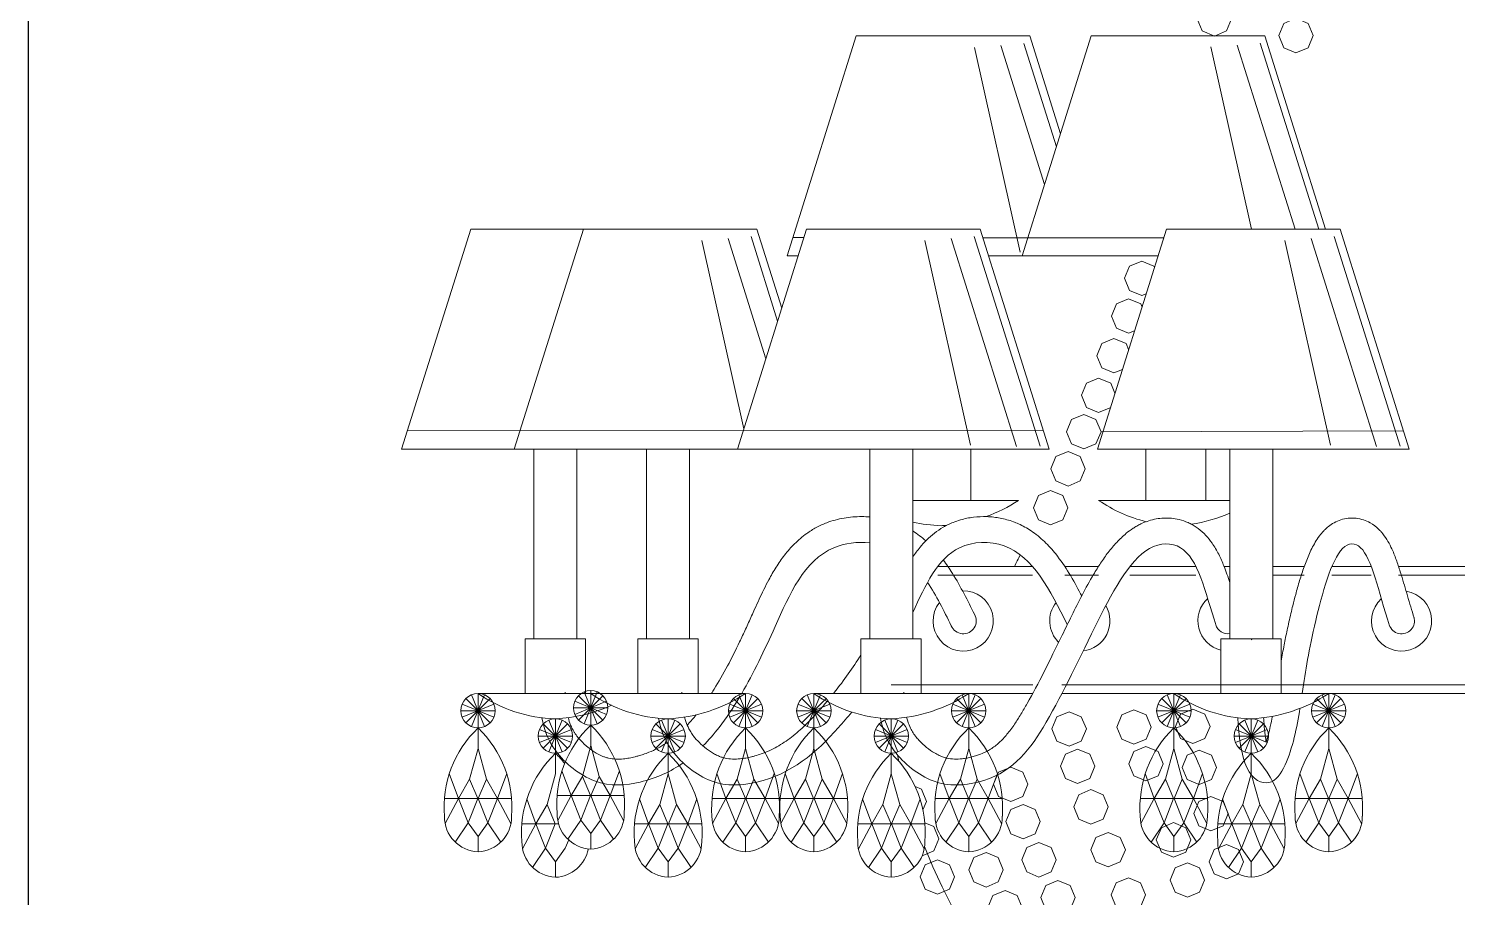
# Model space of a CAD drawing. Header units: inches. Extents: x 274057 to 444617, y 490067 to 635630.
# Drawn here: x 325724.4 to 325932, y 532898.8 to 533024.9 of the extents above; entities that cross this region are included whole.
import ezdxf

# ---------------------------------------------------------------- set-up
doc = ezdxf.new("R2010")
doc.units = ezdxf.units.IN
doc.header["$MEASUREMENT"] = 0
doc.linetypes.add('HIDDEN', pattern=[0.375, 0.25, -0.125])
for name, color, linetype in [('CQ Light Elevation', 4, 'Continuous'), ('CQ SPOT DETAIL DIMENSION', 9, 'Continuous'), ('CQ-legend tex box', 3, 'Continuous')]:
    doc.layers.add(name, color=color, linetype=linetype)
doc.layers.add('Glass', color=4, linetype='Continuous', lineweight=0)

# ---------------------------------------------------------------- blocks, each defined once
blk = doc.blocks.new('crystal ch 21')
at = {"layer": 'Glass', "lineweight": 0}
for p, q in [((38413.97, 39403.36), (38387.45, 39522.23)), ((38428.1, 39442.6), (38402.71, 39523.34)), ((38434.97, 39464.46), (38416.1, 39524.48)), ((38548.36, 39416.72), (38524.77, 39522.45)), ((38573.63, 39416.72), (38540.03, 39523.57)), ((38587.38, 39416.72), (38553.42, 39524.71)), ((38266.06, 39341.43), (38244.12, 39411.19)), ((38272.94, 39363.28), (38257.51, 39412.33)), ((38281.82, 39411.79), (38288.19, 39411.79)), ((38411.78, 39290.46), (38373.81, 39411.19)), ((38425.5, 39290.56), (38387.2, 39412.33)), ((38392.15, 39411.71), (38497.36, 39411.63)), ((38621, 39290.46), (38583.03, 39411.19)), ((38634.72, 39290.56), (38596.42, 39412.33)), ((38253.26, 39300.73), (38228.87, 39410.07)), ((38385.08, 39291.21), (38358.56, 39410.07)), ((38594.3, 39291.21), (38567.78, 39410.07)), ((38057.79, 39299.78), (38427.45, 39299.47)), ((38460.89, 39299.04), (38636.67, 39299.47)), ((38095, 39127.78), (38102.65, 39146.26)), ((38102.65, 39127.78), (38095, 39146.26)), ((38102.65, 39146.26), (38095, 39127.78)), ((38095, 39146.26), (38102.65, 39127.78)), ((38098.82, 39127.02), (38098.82, 39147.02)), ((38098.82, 39147.02), (38098.82, 39127.02)), ((38157.24, 39131.61), (38171.38, 39145.75)), ((38171.38, 39131.61), (38157.24, 39145.75)), ((38171.38, 39145.75), (38157.24, 39131.61)), ((38157.24, 39145.75), (38171.38, 39131.61)), ((38160.48, 39129.44), (38168.14, 39147.92)), ((38168.14, 39129.44), (38160.48, 39147.92)), ((38168.14, 39147.92), (38160.48, 39129.44)), ((38160.48, 39147.92), (38168.14, 39129.44)), ((38164.31, 39128.68), (38164.31, 39148.68)), ((38164.31, 39148.68), (38164.31, 39128.68)), ((38250.48, 39127.78), (38258.14, 39146.26)), ((38258.14, 39127.78), (38250.48, 39146.26)), ((38258.14, 39146.26), (38250.48, 39127.78)), ((38250.48, 39146.26), (38258.14, 39127.78)), ((38254.31, 39127.02), (38254.31, 39147.02)), ((38254.31, 39147.02), (38254.31, 39127.02)), ((38290.17, 39127.78), (38297.83, 39146.26)), ((38297.83, 39127.78), (38290.17, 39146.26)), ((38297.83, 39146.26), (38290.17, 39127.78)), ((38290.17, 39146.26), (38297.83, 39127.78)), ((38294, 39127.02), (38294, 39147.02)), ((38294, 39147.02), (38294, 39127.02)), ((38380.17, 39127.78), (38387.83, 39146.26)), ((38387.83, 39127.78), (38380.17, 39146.26)), ((38387.83, 39146.26), (38380.17, 39127.78)), ((38380.17, 39146.26), (38387.83, 39127.78)), ((38384, 39127.02), (38384, 39147.02)), ((38384, 39147.02), (38384, 39127.02)), ((38499.39, 39127.78), (38507.05, 39146.26)), ((38507.05, 39127.78), (38499.39, 39146.26)), ((38507.05, 39146.26), (38499.39, 39127.78)), ((38499.39, 39146.26), (38507.05, 39127.78)), ((38503.22, 39127.02), (38503.22, 39147.02)), ((38503.22, 39147.02), (38503.22, 39127.02)), ((38589.39, 39127.78), (38597.05, 39146.26)), ((38597.05, 39127.78), (38589.39, 39146.26)), ((38597.05, 39146.26), (38589.39, 39127.78)), ((38589.39, 39146.26), (38597.05, 39127.78)), ((38593.22, 39127.02), (38593.22, 39147.02)), ((38593.22, 39147.02), (38593.22, 39127.02)), ((38088.82, 39137.02), (38108.82, 39137.02)), ((38108.82, 39137.02), (38088.82, 39137.02)), ((38089.59, 39133.19), (38108.06, 39140.85)), ((38108.06, 39133.19), (38089.59, 39140.85)), ((38108.06, 39140.85), (38089.59, 39133.19)), ((38089.59, 39140.85), (38108.06, 39133.19)), ((38091.75, 39129.95), (38105.9, 39144.09)), ((38105.9, 39129.95), (38091.75, 39144.09)), ((38105.9, 39144.09), (38091.75, 39129.95)), ((38091.75, 39144.09), (38105.9, 39129.95)), ((38154.31, 39138.68), (38174.31, 39138.68)), ((38174.31, 39138.68), (38154.31, 39138.68)), ((38155.07, 39134.85), (38173.55, 39142.5)), ((38173.55, 39134.85), (38155.07, 39142.5)), ((38173.55, 39142.5), (38155.07, 39134.85)), ((38155.07, 39142.5), (38173.55, 39134.85)), ((38244.31, 39137.02), (38264.31, 39137.02)), ((38264.31, 39137.02), (38244.31, 39137.02)), ((38245.07, 39133.19), (38263.55, 39140.85)), ((38263.55, 39133.19), (38245.07, 39140.85)), ((38263.55, 39140.85), (38245.07, 39133.19)), ((38245.07, 39140.85), (38263.55, 39133.19)), ((38247.24, 39129.95), (38261.38, 39144.09)), ((38261.38, 39129.95), (38247.24, 39144.09)), ((38261.38, 39144.09), (38247.24, 39129.95)), ((38247.24, 39144.09), (38261.38, 39129.95)), ((38284, 39137.02), (38304, 39137.02)), ((38304, 39137.02), (38284, 39137.02)), ((38284.76, 39133.19), (38303.24, 39140.85)), ((38303.24, 39133.19), (38284.76, 39140.85)), ((38303.24, 39140.85), (38284.76, 39133.19)), ((38284.76, 39140.85), (38303.24, 39133.19)), ((38286.93, 39129.95), (38301.07, 39144.09)), ((38301.07, 39129.95), (38286.93, 39144.09)), ((38301.07, 39144.09), (38286.93, 39129.95)), ((38286.93, 39144.09), (38301.07, 39129.95)), ((38374, 39137.02), (38394, 39137.02)), ((38394, 39137.02), (38374, 39137.02)), ((38374.76, 39133.19), (38393.24, 39140.85)), ((38393.24, 39133.19), (38374.76, 39140.85)), ((38393.24, 39140.85), (38374.76, 39133.19)), ((38374.76, 39140.85), (38393.24, 39133.19)), ((38376.93, 39129.95), (38391.07, 39144.09)), ((38391.07, 39129.95), (38376.93, 39144.09)), ((38391.07, 39144.09), (38376.93, 39129.95)), ((38376.93, 39144.09), (38391.07, 39129.95)), ((38493.22, 39137.02), (38513.22, 39137.02)), ((38513.22, 39137.02), (38493.22, 39137.02)), ((38493.98, 39133.19), (38512.46, 39140.85)), ((38512.46, 39133.19), (38493.98, 39140.85)), ((38512.46, 39140.85), (38493.98, 39133.19)), ((38493.98, 39140.85), (38512.46, 39133.19)), ((38496.15, 39129.95), (38510.29, 39144.09)), ((38510.29, 39129.95), (38496.15, 39144.09)), ((38510.29, 39144.09), (38496.15, 39129.95)), ((38496.15, 39144.09), (38510.29, 39129.95)), ((38583.22, 39137.02), (38603.22, 39137.02)), ((38603.22, 39137.02), (38583.22, 39137.02)), ((38583.98, 39133.19), (38602.46, 39140.85)), ((38602.46, 39133.19), (38583.98, 39140.85)), ((38602.46, 39140.85), (38583.98, 39133.19)), ((38583.98, 39140.85), (38602.46, 39133.19)), ((38586.15, 39129.95), (38600.29, 39144.09)), ((38600.29, 39129.95), (38586.15, 39144.09)), ((38600.29, 39144.09), (38586.15, 39129.95)), ((38586.15, 39144.09), (38600.29, 39129.95)), ((38136.75, 39115.23), (38150.9, 39129.37)), ((38150.9, 39115.23), (38136.75, 39129.37)), ((38150.9, 39129.37), (38136.75, 39115.23)), ((38136.75, 39129.37), (38150.9, 39115.23)), ((38140, 39113.06), (38147.65, 39131.54)), ((38147.65, 39113.06), (38140, 39131.54)), ((38147.65, 39131.54), (38140, 39113.06)), ((38140, 39131.54), (38147.65, 39113.06)), ((38143.82, 39112.3), (38143.82, 39132.3)), ((38143.82, 39132.3), (38143.82, 39112.3)), ((38202.24, 39115.23), (38216.38, 39129.37)), ((38216.38, 39115.23), (38202.24, 39129.37)), ((38216.38, 39129.37), (38202.24, 39115.23)), ((38202.24, 39129.37), (38216.38, 39115.23)), ((38205.48, 39113.06), (38213.14, 39131.54)), ((38213.14, 39113.06), (38205.48, 39131.54)), ((38213.14, 39131.54), (38205.48, 39113.06)), ((38205.48, 39131.54), (38213.14, 39113.06)), ((38209.31, 39112.3), (38209.31, 39132.3)), ((38209.31, 39132.3), (38209.31, 39112.3)), ((38331.93, 39115.23), (38346.07, 39129.37)), ((38346.07, 39115.23), (38331.93, 39129.37)), ((38346.07, 39129.37), (38331.93, 39115.23)), ((38331.93, 39129.37), (38346.07, 39115.23)), ((38335.17, 39113.06), (38342.83, 39131.54)), ((38342.83, 39113.06), (38335.17, 39131.54)), ((38342.83, 39131.54), (38335.17, 39113.06)), ((38335.17, 39131.54), (38342.83, 39113.06)), ((38339, 39112.3), (38339, 39132.3)), ((38339, 39132.3), (38339, 39112.3)), ((38541.15, 39115.23), (38555.29, 39129.37)), ((38555.29, 39115.23), (38541.15, 39129.37)), ((38555.29, 39129.37), (38541.15, 39115.23)), ((38541.15, 39129.37), (38555.29, 39115.23)), ((38544.39, 39113.06), (38552.05, 39131.54)), ((38552.05, 39113.06), (38544.39, 39131.54)), ((38552.05, 39131.54), (38544.39, 39113.06)), ((38544.39, 39131.54), (38552.05, 39113.06)), ((38548.22, 39112.3), (38548.22, 39132.3)), ((38548.22, 39132.3), (38548.22, 39112.3)), ((38133.82, 39122.3), (38153.82, 39122.3)), ((38153.82, 39122.3), (38133.82, 39122.3)), ((38134.59, 39118.47), (38153.06, 39126.12)), ((38153.06, 39118.47), (38134.59, 39126.12)), ((38153.06, 39126.12), (38134.59, 39118.47)), ((38134.59, 39126.12), (38153.06, 39118.47)), ((38199.31, 39122.3), (38219.31, 39122.3)), ((38219.31, 39122.3), (38199.31, 39122.3)), ((38200.07, 39118.47), (38218.55, 39126.12)), ((38218.55, 39118.47), (38200.07, 39126.12)), ((38218.55, 39126.12), (38200.07, 39118.47)), ((38200.07, 39126.12), (38218.55, 39118.47)), ((38329, 39122.3), (38349, 39122.3)), ((38349, 39122.3), (38329, 39122.3)), ((38329.76, 39118.47), (38348.24, 39126.12)), ((38348.24, 39118.47), (38329.76, 39126.12)), ((38348.24, 39126.12), (38329.76, 39118.47)), ((38329.76, 39126.12), (38348.24, 39118.47)), ((38538.22, 39122.3), (38558.22, 39122.3)), ((38558.22, 39122.3), (38538.22, 39122.3)), ((38538.98, 39118.47), (38557.46, 39126.12)), ((38557.46, 39118.47), (38538.98, 39126.12)), ((38557.46, 39126.12), (38538.98, 39118.47)), ((38538.98, 39126.12), (38557.46, 39118.47)), ((38144.64, 39087.71), (38165.57, 39087.71)), ((38183.98, 39087.71), (38163.05, 39087.71)), ((38079.15, 39086.05), (38100.08, 39086.05)), ((38118.5, 39086.05), (38097.57, 39086.05)), ((38234.64, 39086.05), (38255.57, 39086.05)), ((38273.98, 39086.05), (38253.05, 39086.05)), ((38274.33, 39086.05), (38295.26, 39086.05)), ((38313.67, 39086.05), (38292.74, 39086.05)), ((38364.33, 39086.05), (38385.26, 39086.05)), ((38403.67, 39086.05), (38382.74, 39086.05)), ((38483.55, 39086.05), (38504.48, 39086.05)), ((38522.89, 39086.05), (38501.96, 39086.05)), ((38573.55, 39086.05), (38594.48, 39086.05)), ((38612.89, 39086.05), (38591.96, 39086.05)), ((38124.15, 39071.33), (38145.08, 39071.33)), ((38145.64, 39071.33), (38142.57, 39071.33)), ((38189.64, 39071.33), (38210.57, 39071.33)), ((38228.98, 39071.33), (38208.05, 39071.33)), ((38319.33, 39071.33), (38340.26, 39071.33)), ((38358.67, 39071.33), (38337.74, 39071.33)), ((38528.55, 39071.33), (38549.48, 39071.33)), ((38567.89, 39071.33), (38546.96, 39071.33))]:
    blk.add_line(p, q, dxfattribs=at)
for points in [[(38526.81, 39548.82), (38533.88, 39545.89), (38536.81, 39538.82), (38533.88, 39531.75), (38526.81, 39528.82), (38519.74, 39531.75), (38516.81, 39538.82), (38519.74, 39545.89)], [(38574.2, 39539.11), (38581.27, 39536.18), (38584.2, 39529.11), (38581.27, 39522.03), (38574.2, 39519.11), (38567.13, 39522.03), (38564.2, 39529.11), (38567.13, 39536.18)], [(38450.89, 39309.04), (38457.96, 39306.11), (38460.89, 39299.04), (38457.96, 39291.97), (38450.89, 39289.04), (38443.82, 39291.97), (38440.89, 39299.04), (38443.82, 39306.11)], [(38156.32, 39288.98), (38131.32, 39288.98), (38131.32, 39178.78), (38156.32, 39178.78)], [(38221.81, 39288.98), (38196.81, 39288.98), (38196.81, 39178.78), (38221.81, 39178.78)], [(38351.5, 39288.98), (38326.5, 39288.98), (38326.5, 39178.78), (38351.5, 39178.78)], [(38441.7, 39287.5), (38448.77, 39284.57), (38451.7, 39277.5), (38448.77, 39270.43), (38441.7, 39267.5), (38434.63, 39270.43), (38431.7, 39277.5), (38434.63, 39284.57)], [(38560.72, 39288.98), (38535.72, 39288.98), (38535.72, 39178.78), (38560.72, 39178.78)], [(38431.62, 39264.91), (38438.69, 39261.98), (38441.62, 39254.91), (38438.69, 39247.84), (38431.62, 39244.91), (38424.55, 39247.84), (38421.62, 39254.91), (38424.55, 39261.98)], [(38161.19, 39178.78), (38126.18, 39178.78), (38126.18, 39147.02), (38161.19, 39147.02)], [(38226.68, 39178.78), (38191.67, 39178.78), (38191.67, 39147.02), (38226.68, 39147.02)], [(38356.37, 39178.78), (38321.36, 39178.78), (38321.36, 39147.02), (38356.37, 39147.02)], [(38565.59, 39178.78), (38530.58, 39178.78), (38530.58, 39147.02), (38565.59, 39147.02)], [(38480.02, 39137.51), (38487.09, 39134.58), (38490.02, 39127.51), (38487.09, 39120.43), (38480.02, 39117.51), (38472.95, 39120.43), (38470.02, 39127.51), (38472.95, 39134.58)], [(38514.23, 39137.92), (38521.3, 39134.99), (38524.23, 39127.92), (38521.3, 39120.85), (38514.23, 39117.92), (38507.16, 39120.85), (38504.23, 39127.92), (38507.16, 39134.99)], [(38442.36, 39136.46), (38449.44, 39133.53), (38452.36, 39126.46), (38449.44, 39119.39), (38442.36, 39116.46), (38435.29, 39119.39), (38432.36, 39126.46), (38435.29, 39133.53)], [(38447.24, 39114.75), (38454.31, 39111.82), (38457.24, 39104.75), (38454.31, 39097.68), (38447.24, 39094.75), (38440.17, 39097.68), (38437.24, 39104.75), (38440.17, 39111.82)], [(38487, 39116.26), (38494.07, 39113.33), (38497, 39106.26), (38494.07, 39099.19), (38487, 39096.26), (38479.92, 39099.19), (38477, 39106.26), (38479.92, 39113.33)], [(38518.02, 39114.08), (38525.09, 39111.15), (38528.02, 39104.08), (38525.09, 39097), (38518.02, 39094.08), (38510.95, 39097), (38508.02, 39104.08), (38510.95, 39111.15)], [(38408.38, 39104.32), (38415.45, 39101.39), (38418.38, 39094.32), (38415.45, 39087.24), (38408.38, 39084.32), (38401.31, 39087.24), (38398.38, 39094.32), (38401.31, 39101.39)], [(38455.05, 39091.19), (38462.12, 39088.26), (38465.05, 39081.19), (38462.12, 39074.12), (38455.05, 39071.19), (38447.98, 39074.12), (38445.05, 39081.19), (38447.98, 39088.26)], [(38524.8, 39087.25), (38531.87, 39084.32), (38534.8, 39077.25), (38531.87, 39070.18), (38524.8, 39067.25), (38517.73, 39070.18), (38514.8, 39077.25), (38517.73, 39084.32)], [(38415.61, 39082.65), (38422.68, 39079.72), (38425.61, 39072.65), (38422.68, 39065.58), (38415.61, 39062.65), (38408.53, 39065.58), (38405.61, 39072.65), (38408.53, 39079.72)], [(38503.03, 39072.02), (38510.11, 39069.09), (38513.03, 39062.02), (38510.11, 39054.95), (38503.03, 39052.02), (38495.96, 39054.95), (38493.03, 39062.02), (38495.96, 39069.09)], [(38465.02, 39066.29), (38472.09, 39063.36), (38475.02, 39056.29), (38472.09, 39049.21), (38465.02, 39046.29), (38457.95, 39049.21), (38455.02, 39056.29), (38457.95, 39063.36)], [(38394.06, 39054.64), (38401.13, 39051.71), (38404.06, 39044.64), (38401.13, 39037.57), (38394.06, 39034.64), (38386.99, 39037.57), (38384.06, 39044.64), (38386.99, 39051.71)], [(38424.8, 39060.45), (38431.87, 39057.52), (38434.8, 39050.45), (38431.87, 39043.38), (38424.8, 39040.45), (38417.73, 39043.38), (38414.8, 39050.45), (38417.73, 39057.52)], [(38533.75, 39059.34), (38540.83, 39056.41), (38543.75, 39049.34), (38540.83, 39042.27), (38533.75, 39039.34), (38526.68, 39042.27), (38523.75, 39049.34), (38526.68, 39056.41)], [(38365.81, 39050.49), (38372.88, 39047.56), (38375.81, 39040.49), (38372.88, 39033.42), (38365.81, 39030.49), (38358.74, 39033.42), (38355.81, 39040.49), (38358.74, 39047.56)], [(38511.05, 39048.68), (38518.13, 39045.75), (38521.05, 39038.68), (38518.13, 39031.61), (38511.05, 39028.68), (38503.98, 39031.61), (38501.05, 39038.68), (38503.98, 39045.75)], [(38435.85, 39038.49), (38442.92, 39035.56), (38445.85, 39028.49), (38442.92, 39021.42), (38435.85, 39018.49), (38428.78, 39021.42), (38425.85, 39028.49), (38428.78, 39035.56)], [(38476.81, 39040.03), (38483.88, 39037.1), (38486.81, 39030.03), (38483.88, 39022.96), (38476.81, 39020.03), (38469.73, 39022.96), (38466.81, 39030.03), (38469.73, 39037.1)], [(38405.11, 39032.68), (38412.18, 39029.75), (38415.11, 39022.68), (38412.18, 39015.61), (38405.11, 39012.68), (38398.04, 39015.61), (38395.11, 39022.68), (38398.04, 39029.75)]]:
    blk.add_lwpolyline(points, close=True, dxfattribs=at)
for points in [[(38284.84, 39401.13), (38278.46, 39401.13), (38318.64, 39528.88), (38318.64, 39528.88), (38419.47, 39528.88), (38437.35, 39472.02)], [(38591.33, 39416.72), (38556.06, 39528.88), (38455.23, 39528.88), (38415.05, 39401.13), (38494.06, 39401.13)], [(38233.26, 39288.98), (38054.39, 39288.98), (38094.57, 39416.72), (38094.57, 39416.72), (38195.4, 39416.72)], [(38298.74, 39288.98), (38119.88, 39288.98), (38160.06, 39416.72), (38160.06, 39416.72), (38260.88, 39416.72), (38275.31, 39370.84)], [(38428.43, 39288.98), (38249.57, 39288.98), (38289.74, 39416.72), (38289.74, 39416.72), (38390.57, 39416.72), (38430.75, 39288.98), (38251.89, 39288.98)], [(38637.65, 39288.98), (38458.79, 39288.98), (38498.97, 39416.72), (38498.97, 39416.72), (38599.79, 39416.72), (38639.97, 39288.98), (38461.11, 39288.98)], [(38284.84, 39401.13), (38280.78, 39401.13)], [(38457.33, 39401.13), (38395.48, 39401.13)], [(38459.65, 39401.13), (38395.48, 39401.13)], [(38487.16, 39379.2), (38484.57, 39378.12), (38477.49, 39381.05), (38474.57, 39388.12), (38477.49, 39395.19), (38484.57, 39398.12), (38491.64, 39395.19), (38491.95, 39394.43)], [(38480.38, 39357.64), (38476.9, 39356.2), (38469.83, 39359.12), (38466.9, 39366.2), (38469.83, 39373.27), (38476.9, 39376.2), (38483.97, 39373.27), (38484.73, 39371.45)], [(38473.33, 39335.2), (38468.42, 39333.17), (38461.35, 39336.1), (38458.42, 39343.17), (38461.35, 39350.24), (38468.42, 39353.17), (38475.49, 39350.24), (38476.95, 39346.72)], [(38466.58, 39313.14), (38459.51, 39310.21), (38452.44, 39313.14), (38449.51, 39320.21), (38452.44, 39327.29), (38459.51, 39330.21), (38466.58, 39327.29), (38469, 39321.45)], [(38235.58, 39288.98), (38056.71, 39288.98)], [(38301.06, 39288.98), (38122.2, 39288.98)], [(38351.5, 39259.17), (38385.26, 39259.17), (38385.26, 39288.98)], [(38486.85, 39288.98), (38486.85, 39259.17), (38521.85, 39259.17), (38521.85, 39288.98)], [(38412.89, 39259.17), (38351.5, 39259.17)], [(38421.11, 39220.71), (38365.96, 39220.71)], [(38459.36, 39220.71), (38439.86, 39220.71)], [(38516.08, 39220.71), (38477.69, 39220.71)], [(38535.72, 39220.71), (38532.44, 39220.71)], [(38578.96, 39220.71), (38560.72, 39220.71)], [(38617.94, 39220.71), (38595.05, 39220.71)], [(38666.86, 39220.71), (38633.84, 39220.71)], [(38666.86, 39220.71), (38699.87, 39220.71)], [(38421.11, 39215.71), (38365.96, 39215.71)], [(38459.36, 39215.71), (38439.86, 39215.71)], [(38516.08, 39215.71), (38477.69, 39215.71)], [(38578.96, 39215.71), (38560.72, 39215.71)], [(38617.94, 39215.71), (38595.05, 39215.71)], [(38666.86, 39215.71), (38633.84, 39215.71)], [(38666.86, 39215.71), (38699.87, 39215.71)], [(38339, 39152.02), (38421.22, 39152.02)], [(38339, 39147.02), (38421.22, 39147.02)], [(38438.19, 39152.02), (38666.86, 39152.02)], [(38438.19, 39147.02), (38666.86, 39147.02)], [(38895.52, 39152.02), (38666.86, 39152.02)], [(38895.52, 39147.02), (38666.86, 39147.02)], [(38164.31, 39056.66), (38164.31, 39065.68), (38158.58, 39073.51), (38152.92, 39087.71), (38147.61, 39102.15), (38152.92, 39087.71), (38159.45, 39098.88), (38164.31, 39116.74), (38164.31, 39128.68), (38164.31, 39116.74), (38159.45, 39098.88), (38164.19, 39087.71), (38158.58, 39073.51), (38151.03, 39062.44), (38158.58, 39073.51), (38152.92, 39087.71), (38145.17, 39073.21), (38152.92, 39087.71), (38144.64, 39087.71), (38164.19, 39087.71)], [(38164.31, 39056.66), (38164.31, 39065.68), (38170.05, 39073.51), (38175.7, 39087.71), (38181.01, 39102.15), (38175.7, 39087.71), (38169.18, 39098.88), (38164.31, 39116.74), (38164.31, 39128.68), (38164.31, 39116.74), (38169.18, 39098.88), (38164.43, 39087.71), (38170.05, 39073.51), (38177.6, 39062.44), (38170.05, 39073.51), (38175.7, 39087.71), (38183.45, 39073.21), (38175.7, 39087.71), (38183.98, 39087.71), (38164.43, 39087.71)], [(38098.82, 39055), (38098.82, 39064.02), (38093.09, 39071.85), (38087.43, 39086.06), (38082.13, 39100.49), (38087.43, 39086.06), (38093.96, 39097.22), (38098.82, 39115.08), (38098.82, 39127.02), (38098.82, 39115.08), (38093.96, 39097.22), (38098.71, 39086.05), (38093.09, 39071.85), (38085.54, 39060.78), (38093.09, 39071.85), (38087.43, 39086.06), (38079.69, 39071.55), (38087.43, 39086.06), (38079.15, 39086.05), (38098.71, 39086.05)], [(38098.82, 39055), (38098.82, 39064.02), (38104.56, 39071.85), (38110.22, 39086.06), (38115.52, 39100.49), (38110.22, 39086.06), (38103.69, 39097.22), (38098.82, 39115.08), (38098.82, 39127.02), (38098.82, 39115.08), (38103.69, 39097.22), (38098.94, 39086.05), (38104.56, 39071.85), (38112.11, 39060.78), (38104.56, 39071.85), (38110.22, 39086.06), (38117.96, 39071.55), (38110.22, 39086.06), (38118.5, 39086.05), (38098.94, 39086.05)], [(38254.31, 39055), (38254.31, 39064.02), (38248.58, 39071.85), (38242.92, 39086.06), (38237.61, 39100.49), (38242.92, 39086.06), (38249.45, 39097.22), (38254.31, 39115.08), (38254.31, 39127.02), (38254.31, 39115.08), (38249.45, 39097.22), (38254.19, 39086.05), (38248.58, 39071.85), (38241.03, 39060.78), (38248.58, 39071.85), (38242.92, 39086.06), (38235.17, 39071.55), (38242.92, 39086.06), (38234.64, 39086.05), (38254.19, 39086.05)], [(38254.31, 39055), (38254.31, 39064.02), (38260.05, 39071.85), (38265.7, 39086.06), (38271.01, 39100.49), (38265.7, 39086.06), (38259.18, 39097.22), (38254.31, 39115.08), (38254.31, 39127.02), (38254.31, 39115.08), (38259.18, 39097.22), (38254.43, 39086.05), (38260.05, 39071.85), (38267.6, 39060.78), (38260.05, 39071.85), (38265.7, 39086.06), (38273.45, 39071.55), (38265.7, 39086.06), (38273.98, 39086.05), (38254.43, 39086.05)], [(38294, 39055), (38294, 39064.02), (38288.26, 39071.85), (38282.61, 39086.06), (38277.3, 39100.49), (38282.61, 39086.06), (38289.13, 39097.22), (38294, 39115.08), (38294, 39127.02), (38294, 39115.08), (38289.13, 39097.22), (38293.88, 39086.05), (38288.26, 39071.85), (38280.72, 39060.78), (38288.26, 39071.85), (38282.61, 39086.06), (38274.86, 39071.55), (38282.61, 39086.06), (38274.33, 39086.05), (38293.88, 39086.05)], [(38294, 39055), (38294, 39064.02), (38299.74, 39071.85), (38305.39, 39086.06), (38310.7, 39100.49), (38305.39, 39086.06), (38298.87, 39097.22), (38294, 39115.08), (38294, 39127.02), (38294, 39115.08), (38298.87, 39097.22), (38294.12, 39086.05), (38299.74, 39071.85), (38307.28, 39060.78), (38299.74, 39071.85), (38305.39, 39086.06), (38313.14, 39071.55), (38305.39, 39086.06), (38313.67, 39086.05), (38294.12, 39086.05)], [(38384, 39055), (38384, 39064.02), (38378.26, 39071.85), (38372.61, 39086.06), (38367.3, 39100.49), (38372.61, 39086.06), (38379.13, 39097.22), (38384, 39115.08), (38384, 39127.02), (38384, 39115.08), (38379.13, 39097.22), (38383.88, 39086.05), (38378.26, 39071.85), (38370.72, 39060.78), (38378.26, 39071.85), (38372.61, 39086.06), (38364.86, 39071.55), (38372.61, 39086.06), (38364.33, 39086.05), (38383.88, 39086.05)], [(38384, 39055), (38384, 39064.02), (38389.74, 39071.85), (38395.39, 39086.06), (38400.7, 39100.49), (38395.39, 39086.06), (38388.87, 39097.22), (38384, 39115.08), (38384, 39127.02), (38384, 39115.08), (38388.87, 39097.22), (38384.12, 39086.05), (38389.74, 39071.85), (38397.28, 39060.78), (38389.74, 39071.85), (38395.39, 39086.06), (38403.14, 39071.55), (38395.39, 39086.06), (38403.67, 39086.05), (38384.12, 39086.05)], [(38503.22, 39055), (38503.22, 39064.02), (38497.49, 39071.85), (38491.83, 39086.06), (38486.52, 39100.49), (38491.83, 39086.06), (38498.36, 39097.22), (38503.22, 39115.08), (38503.22, 39127.02), (38503.22, 39115.08), (38498.36, 39097.22), (38503.1, 39086.05), (38497.49, 39071.85), (38489.94, 39060.78), (38497.49, 39071.85), (38491.83, 39086.06), (38484.08, 39071.55), (38491.83, 39086.06), (38483.55, 39086.05), (38503.1, 39086.05)], [(38503.22, 39055), (38503.22, 39064.02), (38508.96, 39071.85), (38514.61, 39086.06), (38519.92, 39100.49), (38514.61, 39086.06), (38508.09, 39097.22), (38503.22, 39115.08), (38503.22, 39127.02), (38503.22, 39115.08), (38508.09, 39097.22), (38503.34, 39086.05), (38508.96, 39071.85), (38516.5, 39060.78), (38508.96, 39071.85), (38514.61, 39086.06), (38522.36, 39071.55), (38514.61, 39086.06), (38522.89, 39086.05), (38503.34, 39086.05)], [(38593.22, 39055), (38593.22, 39064.02), (38587.49, 39071.85), (38581.83, 39086.06), (38576.52, 39100.49), (38581.83, 39086.06), (38588.36, 39097.22), (38593.22, 39115.08), (38593.22, 39127.02), (38593.22, 39115.08), (38588.36, 39097.22), (38593.1, 39086.05), (38587.49, 39071.85), (38579.94, 39060.78), (38587.49, 39071.85), (38581.83, 39086.06), (38574.08, 39071.55), (38581.83, 39086.06), (38573.55, 39086.05), (38593.1, 39086.05)], [(38593.22, 39055), (38593.22, 39064.02), (38598.96, 39071.85), (38604.61, 39086.06), (38609.92, 39100.49), (38604.61, 39086.06), (38598.09, 39097.22), (38593.22, 39115.08), (38593.22, 39127.02), (38593.22, 39115.08), (38598.09, 39097.22), (38593.34, 39086.05), (38598.96, 39071.85), (38606.5, 39060.78), (38598.96, 39071.85), (38604.61, 39086.06), (38612.36, 39071.55), (38604.61, 39086.06), (38612.89, 39086.05), (38593.34, 39086.05)], [(38143.82, 39040.28), (38143.82, 39049.3), (38138.09, 39057.13), (38132.43, 39071.33), (38127.13, 39085.77), (38132.43, 39071.33), (38138.96, 39082.5), (38143.82, 39100.36), (38143.82, 39112.3), (38143.82, 39100.36), (38138.96, 39082.5), (38143.71, 39071.33), (38138.09, 39057.13), (38130.54, 39046.06), (38138.09, 39057.13), (38132.43, 39071.33), (38124.69, 39056.83), (38132.43, 39071.33), (38124.15, 39071.33), (38143.71, 39071.33)], [(38209.31, 39040.28), (38209.31, 39049.3), (38203.58, 39057.13), (38197.92, 39071.33), (38192.61, 39085.77), (38197.92, 39071.33), (38204.45, 39082.5), (38209.31, 39100.36), (38209.31, 39112.3), (38209.31, 39100.36), (38204.45, 39082.5), (38209.19, 39071.33), (38203.58, 39057.13), (38196.03, 39046.06), (38203.58, 39057.13), (38197.92, 39071.33), (38190.17, 39056.83), (38197.92, 39071.33), (38189.64, 39071.33), (38209.19, 39071.33)], [(38209.31, 39040.28), (38209.31, 39049.3), (38215.05, 39057.13), (38220.7, 39071.33), (38226.01, 39085.77), (38220.7, 39071.33), (38214.18, 39082.5), (38209.31, 39100.36), (38209.31, 39112.3), (38209.31, 39100.36), (38214.18, 39082.5), (38209.43, 39071.33), (38215.05, 39057.13), (38222.6, 39046.06), (38215.05, 39057.13), (38220.7, 39071.33), (38228.45, 39056.83), (38220.7, 39071.33), (38228.98, 39071.33), (38209.43, 39071.33)], [(38339, 39040.28), (38339, 39049.3), (38333.26, 39057.13), (38327.61, 39071.33), (38322.3, 39085.77), (38327.61, 39071.33), (38334.13, 39082.5), (38339, 39100.36), (38339, 39112.3), (38339, 39100.36), (38334.13, 39082.5), (38338.88, 39071.33), (38333.26, 39057.13), (38325.72, 39046.06), (38333.26, 39057.13), (38327.61, 39071.33), (38319.86, 39056.83), (38327.61, 39071.33), (38319.33, 39071.33), (38338.88, 39071.33)], [(38339, 39040.28), (38339, 39049.3), (38344.74, 39057.13), (38350.39, 39071.33), (38355.7, 39085.77), (38350.39, 39071.33), (38343.87, 39082.5), (38339, 39100.36), (38339, 39112.3), (38339, 39100.36), (38343.87, 39082.5), (38339.12, 39071.33), (38344.74, 39057.13), (38352.28, 39046.06), (38344.74, 39057.13), (38350.39, 39071.33), (38358.14, 39056.83), (38350.39, 39071.33), (38358.67, 39071.33), (38339.12, 39071.33)], [(38548.22, 39040.28), (38548.22, 39049.3), (38542.49, 39057.13), (38536.83, 39071.33), (38531.52, 39085.77), (38536.83, 39071.33), (38543.36, 39082.5), (38548.22, 39100.36), (38548.22, 39112.3), (38548.22, 39100.36), (38543.36, 39082.5), (38548.1, 39071.33), (38542.49, 39057.13), (38534.94, 39046.06), (38542.49, 39057.13), (38536.83, 39071.33), (38529.08, 39056.83), (38536.83, 39071.33), (38528.55, 39071.33), (38548.1, 39071.33)], [(38548.22, 39040.28), (38548.22, 39049.3), (38553.96, 39057.13), (38559.61, 39071.33), (38564.92, 39085.77), (38559.61, 39071.33), (38553.09, 39082.5), (38548.22, 39100.36), (38548.22, 39112.3), (38548.22, 39100.36), (38553.09, 39082.5), (38548.34, 39071.33), (38553.96, 39057.13), (38561.5, 39046.06), (38553.96, 39057.13), (38559.61, 39071.33), (38567.36, 39056.83), (38559.61, 39071.33), (38567.89, 39071.33), (38548.34, 39071.33)], [(38352.86, 39092.92), (38356.46, 39091.43), (38359.39, 39084.35), (38357.34, 39079.42)], [(38358.48, 39071.91), (38363.69, 39069.76), (38366.61, 39062.69), (38363.69, 39055.61), (38356.9, 39052.8)], [(38143.82, 39040.28), (38143.82, 39049.3), (38149.56, 39057.13), (38151.5, 39062)]]:
    blk.add_lwpolyline(points, dxfattribs=at)
for points in [[(38394.04, 39249.72, 0.058633), (38412.89, 39259.17)], [(38535.72, 39259.17), (38459.49, 39259.17, 0.090772), (38487.16, 39246.8, 0.090772)], [(38351.5, 39246.58, 0.049223), (38367.89, 39244.45, 0.009049), (38371.15, 39244.67, 0.009049)], [(38513.36, 39245.34, 0.064728), (38535.72, 39251.74)], [(38410.51, 39220.71, 0.00134), (38413.91, 39227.57, 0.00134)], [(38188.82, 39147.02), (38098.82, 39147.02, 0.143523), (38143.82, 39132.3, 0.093471), (38176.33, 39140.15, 0.093471)], [(38254.31, 39147.02), (38164.31, 39147.02, 0.143523), (38209.31, 39132.3, 0.133521), (38254.31, 39147.02, -0.755489)], [(38384, 39147.02), (38294, 39147.02, 0.143523), (38339, 39132.3, 0.133521), (38384, 39147.02, -0.755489)], [(38593.22, 39147.02), (38503.22, 39147.02, 0.143523), (38548.22, 39132.3, 0.119734)], [(38548.22, 39132.3, 0.133521), (38593.22, 39147.02)]]:
    blk.add_lwpolyline(points, format="xyb", dxfattribs=at)
for centre in [(38098.82, 39137.02), (38164.31, 39138.68), (38254.31, 39137.02), (38294, 39137.02), (38384, 39137.02), (38503.22, 39137.02), (38593.22, 39137.02), (38143.82, 39122.3), (38209.31, 39122.3), (38339, 39122.3), (38548.22, 39122.3)]:
    blk.add_circle(centre, 10, dxfattribs=at)
for centre, radius, start, end in [((38380.81, 39189.14), 17.5, 142.21185, 91.43958), ((38635.55, 39189.14), 17.5, 132.16114, 81.40402), ((38448.56, 39189.14), 17.5, 142.14272, 225.28616), ((38448.56, 39189.14), 17.5, 276.44234, 30.52455), ((38534.69, 39189.25), 17.5, 132.16114, 256.40879), ((38380.86, 39189.18), 7.52, 201.83079, 31.09348), ((38534.69, 39189.25), 7.5, 197.86033, 277.88337), ((38635.55, 39189.14), 7.5, 197.86033, 17.86035), ((38534.69, 39189.25), 17.5, 320.63013, 323.28311), ((38208.35, 39082.55), 63.77, 133.67185, 184.61894), ((38120.28, 39082.55), 63.77, 355.38106, 46.32815), ((38142.86, 39080.89), 63.77, 133.67185, 184.61894), ((38054.79, 39080.89), 63.77, 355.38106, 46.32815), ((38298.35, 39080.89), 63.77, 133.67185, 184.61894), ((38210.28, 39080.89), 63.77, 355.38106, 46.32815), ((38338.03, 39080.89), 63.77, 133.67185, 184.61894), ((38249.97, 39080.89), 63.77, 355.38106, 46.32815), ((38428.03, 39080.89), 63.77, 133.67185, 184.61894), ((38339.97, 39080.89), 63.77, 355.38106, 46.32815), ((38547.26, 39080.89), 63.77, 133.67185, 184.61894), ((38459.19, 39080.89), 63.77, 355.38106, 46.32815), ((38637.26, 39080.89), 63.77, 133.67185, 184.61894), ((38549.19, 39080.89), 63.77, 355.38106, 46.32815), ((38187.86, 39066.17), 63.77, 133.67185, 184.61894), ((38099.79, 39066.17), 63.77, 39.17467, 46.32815), ((38253.35, 39066.17), 63.77, 133.67185, 184.61894), ((38165.28, 39066.17), 63.77, 355.38106, 46.32815), ((38383.03, 39066.17), 63.77, 133.67185, 184.61894), ((38294.97, 39066.17), 63.77, 355.38106, 46.32815), ((38592.26, 39066.17), 63.77, 133.67185, 184.61894), ((38504.19, 39066.17), 63.77, 355.38106, 46.32815), ((38666.86, 39178.22), 331.06, 191.66254, 192.30985), ((38099.87, 39075.54), 20.57, 179.40321, 267.09837), ((38097.78, 39075.54), 20.57, 272.90163, 0.59679), ((38165.35, 39077.2), 20.57, 179.40321, 267.09837), ((38163.27, 39077.2), 20.57, 272.90163, 0.59679), ((38255.35, 39075.54), 20.57, 179.40321, 267.09837), ((38253.27, 39075.54), 20.57, 272.90163, 0.59679), ((38295.04, 39075.54), 20.57, 179.40321, 267.09837), ((38292.96, 39075.54), 20.57, 272.90163, 0.59679), ((38385.04, 39075.54), 20.57, 179.40321, 267.09837), ((38382.96, 39075.54), 20.57, 272.90163, 0.59679), ((38504.26, 39075.54), 20.57, 179.40321, 267.09837), ((38502.18, 39075.54), 20.57, 272.90163, 0.59679), ((38594.26, 39075.54), 20.57, 179.40321, 267.09837), ((38592.18, 39075.54), 20.57, 272.90163, 0.59679), ((38144.87, 39060.82), 20.57, 179.40321, 267.09837), ((38142.78, 39060.82), 20.57, 272.90163, 348.64431), ((38210.35, 39060.82), 20.57, 179.40321, 267.09837), ((38208.27, 39060.82), 20.57, 272.90163, 0.59679), ((38340.04, 39060.82), 20.57, 179.40321, 267.09837), ((38337.96, 39060.82), 20.57, 272.90163, 0.59679), ((38666.86, 39178.22), 331.06, 201.27032, 270), ((38549.26, 39060.82), 20.57, 179.40321, 267.09837), ((38547.18, 39060.82), 20.57, 272.90163, 0.59679), ((38666.86, 39178.22), 331.06, 270, 338.72968)]:
    blk.add_arc(centre, radius, start, end, dxfattribs=at)
for points, knots in [([(38326.5, 39249.55), (38324.93, 39249.68), (38323.36, 39249.74), (38318.36, 39249.74), (38314.92, 39249.45), (38308.12, 39248.28), (38304.75, 39247.4), (38300.41, 39245.77), (38299.37, 39245.33), (38297.33, 39244.41), (38296.34, 39243.91), (38293.43, 39242.35), (38291.59, 39241.19), (38287.3, 39238.13), (38284.97, 39236.12), (38280.7, 39231.89), (38278.76, 39229.66), (38275.19, 39225.07), (38273.56, 39222.71), (38270.53, 39217.93), (38269.14, 39215.5), (38265.78, 39209.28), (38263.93, 39205.46), (38261.31, 39199.79), (38260.44, 39197.88), (38258.99, 39194.67), (38258.4, 39193.35), (38256.65, 39189.46), (38255.49, 39186.9), (38253.17, 39181.88), (38252.01, 39179.42), (38248.53, 39172.15), (38246.19, 39167.49), (38241.31, 39158.32), (38238.76, 39153.83), (38235.58, 39148.73), (38235.04, 39147.87), (38234.49, 39147.02)], [70.229589, 70.229589, 70.229589, 70.229589, 73.668455, 73.668455, 81.160213, 81.160213, 88.651971, 88.651971, 91.042948, 91.042948, 93.433926, 93.433926, 98.215881, 98.215881, 105.233128, 105.233128, 112.250374, 112.250374, 119.267621, 119.267621, 126.284868, 126.284868, 137.262225, 137.262225, 142.940018, 142.940018, 146.987452, 146.987452, 155.082319, 155.082319, 163.177187, 163.177187, 179.366922, 179.366922, 196.479947, 196.479947, 199.989527, 199.989527, 199.989527, 199.989527]), ([(38535.72, 39211.39), (38534.67, 39214.67), (38533.56, 39217.9), (38531.39, 39223.36), (38530.41, 39225.62), (38528.16, 39230.06), (38526.89, 39232.25), (38524.34, 39235.9), (38523.17, 39237.38), (38520.5, 39240.22), (38519.02, 39241.58), (38516.61, 39243.37), (38515.84, 39243.89), (38514.26, 39244.86), (38513.46, 39245.3), (38511.85, 39246.1), (38511.03, 39246.46), (38508.52, 39247.44), (38506.79, 39247.94), (38502.15, 39248.87), (38499.19, 39249.04), (38493.32, 39248.58), (38490.42, 39247.95), (38486.38, 39246.53), (38485.16, 39246.03), (38483.2, 39245.09), (38482.45, 39244.7), (38480.97, 39243.86), (38480.25, 39243.43), (38478.16, 39242.06), (38476.84, 39241.08), (38473.59, 39238.42), (38471.75, 39236.65), (38468.29, 39232.94), (38466.67, 39231), (38463.57, 39226.96), (38462.09, 39224.87), (38459.25, 39220.59), (38457.88, 39218.39), (38454.24, 39212.25), (38452.04, 39208.23), (38447.84, 39200.2), (38445.84, 39196.19), (38441.99, 39188.42), (38440.12, 39184.62), (38434.66, 39173.47), (38431.21, 39166.4), (38424.5, 39153.11), (38421.24, 39146.91), (38416.77, 39139.05), (38415.54, 39136.96), (38413.09, 39132.95), (38411.89, 39131.06), (38409.21, 39127.1), (38407.73, 39125.11), (38404.74, 39121.52), (38403.24, 39119.93), (38400.12, 39117.1), (38398.5, 39115.86), (38394.99, 39113.64), (38393.09, 39112.67), (38390.16, 39111.5), (38389.36, 39111.21), (38387.69, 39110.67), (38386.81, 39110.41), (38385.43, 39110.05), (38384.95, 39109.94), (38384.01, 39109.72), (38383.53, 39109.62), (38382.11, 39109.35), (38381.15, 39109.2), (38378.67, 39108.93), (38377.15, 39108.86), (38374.17, 39108.99), (38372.73, 39109.17), (38370.63, 39109.65), (38369.96, 39109.84), (38368.9, 39110.2), (38368.51, 39110.34), (38367.69, 39110.67), (38367.27, 39110.85), (38365.96, 39111.46), (38365.05, 39111.94), (38362.6, 39113.4), (38361.04, 39114.49), (38358.06, 39116.89), (38356.64, 39118.2), (38354.8, 39120.15), (38354.25, 39120.78), (38353.36, 39121.87), (38353, 39122.32), (38352.34, 39123.22), (38352.03, 39123.67), (38351.17, 39125.01), (38350.66, 39125.9), (38349.54, 39128.15), (38348.99, 39129.52), (38348.3, 39131.7), (38348.09, 39132.43), (38347.9, 39133.19)], [21.423623, 21.423623, 21.423623, 21.423623, 31.901248, 31.901248, 39.484297, 39.484297, 47.067345, 47.067345, 52.441909, 52.441909, 57.816472, 57.816472, 60.214303, 60.214303, 62.497185, 62.497185, 64.780067, 64.780067, 69.345831, 69.345831, 76.905435, 76.905435, 84.465038, 84.465038, 87.810541, 87.810541, 89.940409, 89.940409, 92.070278, 92.070278, 96.330015, 96.330015, 103.121347, 103.121347, 109.912679, 109.912679, 116.704011, 116.704011, 123.495343, 123.495343, 135.363943, 135.363943, 147.232544, 147.232544, 159.101144, 159.101144, 182.838345, 182.838345, 206.575546, 206.575546, 215.583187, 215.583187, 224.590829, 224.590829, 235.809056, 235.809056, 247.027282, 247.027282, 258.245509, 258.245509, 269.463736, 269.463736, 273.425033, 273.425033, 277.402444, 277.402444, 279.418713, 279.418713, 281.434982, 281.434982, 285.467521, 285.467521, 292.038942, 292.038942, 298.610364, 298.610364, 301.697807, 301.697807, 303.544066, 303.544066, 305.390324, 305.390324, 309.082842, 309.082842, 315.21577, 315.21577, 321.348698, 321.348698, 324.241337, 324.241337, 326.421969, 326.421969, 328.602602, 328.602602, 332.963866, 332.963866, 339.483195, 339.483195, 342.703485, 342.703485, 342.703485, 342.703485]), ([(38449.68, 39203.71), (38449.47, 39204.11), (38449.26, 39204.51), (38446.96, 39208.89), (38444.77, 39212.86), (38440.01, 39220.63), (38437.43, 39224.43), (38432.53, 39230.54), (38430.36, 39232.96), (38425.61, 39237.5), (38423.03, 39239.62), (38417.91, 39243.03), (38415.47, 39244.4), (38411.92, 39245.98), (38410.94, 39246.38), (38408.7, 39247.2), (38407.45, 39247.61), (38404.91, 39248.3), (38403.64, 39248.6), (38399.8, 39249.33), (38397.21, 39249.62), (38392.02, 39249.8), (38389.43, 39249.69), (38384.25, 39249.07), (38381.68, 39248.56), (38377.71, 39247.42), (38376.3, 39246.94), (38373.92, 39245.99), (38372.95, 39245.56), (38371.03, 39244.63), (38370.1, 39244.13), (38367.38, 39242.55), (38365.67, 39241.39), (38362.48, 39238.9), (38360.99, 39237.57), (38358.21, 39234.82), (38356.92, 39233.39), (38354.19, 39230.09), (38352.8, 39228.2), (38351.5, 39226.27)], [10.519437, 10.519437, 10.519437, 10.519437, 11.699465, 11.699465, 23.398931, 23.398931, 35.098396, 35.098396, 43.225886, 43.225886, 51.353375, 51.353375, 57.8925, 57.8925, 60.306872, 60.306872, 63.309757, 63.309757, 66.312643, 66.312643, 72.318413, 72.318413, 78.324183, 78.324183, 84.329953, 84.329953, 87.703226, 87.703226, 90.071576, 90.071576, 92.439926, 92.439926, 97.176627, 97.176627, 101.913327, 101.913327, 106.650028, 106.650028, 112.58923, 112.58923, 112.58923, 112.58923]), ([(38642.83, 39191.01), (38641.46, 39195.23), (38640.19, 39199.49), (38637.76, 39207.84), (38636.59, 39211.92), (38634.63, 39218.3), (38633.87, 39220.71), (38632.24, 39225.37), (38631.39, 39227.63), (38629.77, 39231.33), (38629.07, 39232.8), (38627.48, 39235.73), (38626.59, 39237.18), (38624.95, 39239.43), (38624.31, 39240.23), (38623.16, 39241.51), (38622.69, 39242), (38620.79, 39243.83), (38619.17, 39245.09), (38616.11, 39246.8), (38614.82, 39247.38), (38612.07, 39248.29), (38610.61, 39248.62), (38607.62, 39248.95), (38606.1, 39248.95), (38603.11, 39248.63), (38601.65, 39248.31), (38598.89, 39247.41), (38597.59, 39246.83), (38595.18, 39245.5), (38594.08, 39244.75), (38592.41, 39243.43), (38591.79, 39242.89), (38590.71, 39241.86), (38590.23, 39241.37), (38589.34, 39240.39), (38588.92, 39239.89), (38587.57, 39238.21), (38586.73, 39237.01), (38585.2, 39234.59), (38584.5, 39233.36), (38583.19, 39230.86), (38582.58, 39229.59), (38580.89, 39225.83), (38579.88, 39223.27), (38578, 39218.02), (38577.13, 39215.34), (38575.49, 39209.95), (38574.73, 39207.23), (38573.42, 39202.33), (38572.86, 39200.13), (38571.96, 39196.48), (38571.6, 39195), (38570.86, 39191.84), (38570.47, 39190.18), (38569.74, 39186.95), (38569.4, 39185.39), (38568.42, 39180.85), (38567.84, 39177.99), (38566.67, 39171.97), (38566.1, 39168.85), (38565.59, 39165.8)], [0, 0, 0, 0, 13.412984, 13.412984, 26.825967, 26.825967, 35.292611, 35.292611, 43.759255, 43.759255, 49.511693, 49.511693, 55.264131, 55.264131, 58.459349, 58.459349, 60.430874, 60.430874, 65.942261, 65.942261, 69.442008, 69.442008, 72.941756, 72.941756, 76.441503, 76.441503, 79.94125, 79.94125, 83.440997, 83.440997, 86.940744, 86.940744, 89.186138, 89.186138, 91.108236, 91.108236, 93.030334, 93.030334, 97.644227, 97.644227, 102.25812, 102.25812, 106.872013, 106.872013, 115.722652, 115.722652, 124.573291, 124.573291, 133.42393, 133.42393, 140.822408, 140.822408, 146.046976, 146.046976, 152.363525, 152.363525, 158.680074, 158.680074, 171.313172, 171.313172, 186.555048, 186.555048, 186.555048, 186.555048]), ([(38326.5, 39234.49), (38319.41, 39235.23), (38291.34, 39231.75), (38273.49, 39189.33), (38258.98, 39158.87), (38252.07, 39147.02)], [69.094466, 69.094466, 69.094466, 69.094466, 89.887896, 147.025584, 189.925954, 189.925954, 189.925954, 189.925954]), ([(38527.74, 39186.38), (38521.22, 39206.5), (38515.67, 39234.68), (38482.38, 39234.75), (38454.2, 39180.39), (38428.73, 39125.41), (38404.5, 39095.61), (38363.91, 39092.08), (38338.9, 39112.25), (38333.88, 39126.22), (38332.66, 39132.74)], [0, 0, 0, 0, 60.535523, 89.887896, 147.025584, 215.392797, 277.7608, 302.849652, 326.231247, 345.874488, 345.874488, 345.874488, 345.874488]), ([(38441.3, 39187.02), (38431.39, 39206.92), (38416.52, 39236.36), (38370, 39234.85), (38358.88, 39209.98), (38351.5, 39194.04)], [0.639857, 0.639857, 0.639857, 0.639857, 60.535523, 89.887896, 138.66877, 138.66877, 138.66877, 138.66877]), ([(38628.56, 39186.38), (38622.04, 39206.5), (38616.5, 39234.68), (38597.32, 39234.75), (38582.9, 39180.76), (38579.9, 39160.85), (38577.83, 39147.02)], [0, 0, 0, 0, 60.535523, 89.887896, 147.025584, 214.341231, 214.341231, 214.341231, 214.341231]), ([(38387.3, 39193.07), (38385.38, 39196.94), (38383.4, 39200.91), (38379.2, 39208.88), (38376.97, 39212.87), (38372.86, 39219.42), (38371.1, 39222.02), (38369.19, 39224.55)], [0, 0, 0, 0, 11.648115, 11.648115, 23.29623, 23.29623, 31.138475, 31.138475, 31.138475, 31.138475]), ([(38321.36, 39169.48), (38318.98, 39165.7), (38316.52, 39162.02), (38311.34, 39154.7), (38308.62, 39151.07), (38305.71, 39147.4), (38305.56, 39147.21), (38305.41, 39147.02)], [173.117995, 173.117995, 173.117995, 173.117995, 186.602657, 186.602657, 200.780679, 200.780679, 201.549404, 201.549404, 201.549404, 201.549404]), ([(38301.6, 39142.37), (38300.69, 39141.28), (38299.76, 39140.2), (38297.73, 39137.87), (38296.62, 39136.62), (38293.38, 39133.07), (38291.27, 39130.87), (38286.45, 39126.2), (38283.75, 39123.81), (38278.25, 39119.56), (38275.45, 39117.69), (38269.61, 39114.43), (38266.57, 39113.04), (38262.14, 39111.49), (38260.96, 39111.12), (38259.12, 39110.6), (38258.49, 39110.44), (38257.29, 39110.14), (38256.73, 39110.01), (38255.61, 39109.77), (38255.06, 39109.66), (38253.41, 39109.35), (38252.32, 39109.2), (38249.69, 39108.92), (38248.17, 39108.86), (38245.25, 39108.98), (38243.85, 39109.16), (38241.85, 39109.6), (38241.25, 39109.77), (38240.29, 39110.07), (38239.95, 39110.19), (38238.91, 39110.58), (38238.17, 39110.9), (38236.63, 39111.65), (38235.84, 39112.08), (38233.5, 39113.48), (38231.93, 39114.59), (38228.95, 39117.01), (38227.54, 39118.33), (38225.72, 39120.27), (38225.18, 39120.88), (38223.98, 39122.36), (38223.36, 39123.2), (38222.27, 39124.88), (38221.78, 39125.72), (38220.67, 39127.9), (38220.1, 39129.27), (38219.36, 39131.55), (38219.11, 39132.41), (38218.9, 39133.3)], [207.986788, 207.986788, 207.986788, 207.986788, 212.623892, 212.623892, 218.172534, 218.172534, 228.860004, 228.860004, 242.532437, 242.532437, 256.20487, 256.20487, 269.877303, 269.877303, 274.684622, 274.684622, 277.140614, 277.140614, 279.280581, 279.280581, 281.420548, 281.420548, 285.700482, 285.700482, 292.040251, 292.040251, 298.380019, 298.380019, 301.207794, 301.207794, 302.814456, 302.814456, 306.027778, 306.027778, 309.2411, 309.2411, 315.394957, 315.394957, 321.548813, 321.548813, 324.377317, 324.377317, 328.478308, 328.478308, 332.579299, 332.579299, 339.087962, 339.087962, 342.852924, 342.852924, 342.852924, 342.852924]), ([(38250.77, 39144.8), (38247.05, 39138.6), (38240.41, 39128.66), (38232.87, 39119.88), (38229.55, 39116.54)], [192.615644, 192.615644, 192.615644, 192.615644, 215.392797, 231.240253, 231.240253, 231.240253, 231.240253]), ([(38576.51, 39138.38), (38574.73, 39127.35), (38571.12, 39109.3), (38560.18, 39092.08), (38543.79, 39098.82), (38540.91, 39122.56), (38540.38, 39132.91)], [227.809736, 227.809736, 227.809736, 227.809736, 277.7608, 302.849652, 326.231247, 348.60845, 348.60845, 348.60845, 348.60845]), ([(38218.01, 39106.74), (38210.84, 39101.72), (38195.72, 39094.56), (38167.19, 39092.08), (38142.1, 39112.31), (38137.12, 39126.34), (38135.9, 39132.92)], [248.302011, 248.302011, 248.302011, 248.302011, 277.7608, 302.849652, 326.231247, 346.060075, 346.060075, 346.060075, 346.060075]), ([(38208.65, 39118.5), (38208.44, 39118.36), (38208.22, 39118.22), (38204.92, 39116.04), (38201.65, 39114.3), (38197.03, 39112.43), (38195.93, 39112.02), (38193.93, 39111.35), (38193.02, 39111.07), (38191.45, 39110.62), (38190.78, 39110.45), (38189.54, 39110.14), (38188.97, 39110.01), (38187.84, 39109.76), (38187.27, 39109.65), (38185.6, 39109.34), (38184.5, 39109.18), (38181.86, 39108.92), (38180.35, 39108.86), (38177.43, 39108.99), (38176.03, 39109.17), (38174.04, 39109.62), (38173.42, 39109.79), (38172.18, 39110.19), (38171.57, 39110.42), (38169.48, 39111.31), (38167.89, 39112.15), (38164.72, 39114.19), (38163.12, 39115.39), (38160.15, 39117.98), (38158.77, 39119.36), (38157.12, 39121.27), (38156.68, 39121.8), (38155.94, 39122.78), (38155.62, 39123.22), (38155.02, 39124.11), (38154.74, 39124.55), (38153.95, 39125.87), (38153.49, 39126.75), (38152.45, 39129.02), (38151.94, 39130.44), (38151.41, 39132.28), (38151.32, 39132.63), (38151.23, 39132.98)], [249.594158, 249.594158, 249.594158, 249.594158, 250.672202, 250.672202, 266.227673, 266.227673, 270.885466, 270.885466, 274.545081, 274.545081, 277.137999, 277.137999, 279.310029, 279.310029, 281.48206, 281.48206, 285.826121, 285.826121, 292.152446, 292.152446, 298.478772, 298.478772, 301.344759, 301.344759, 304.227354, 304.227354, 310.549012, 310.549012, 316.870669, 316.870669, 323.192327, 323.192327, 325.709052, 325.709052, 327.864782, 327.864782, 330.020512, 330.020512, 334.331973, 334.331973, 340.901438, 340.901438, 342.402004, 342.402004, 342.402004, 342.402004]), ([(38316, 39136.25), (38313.49, 39133.15), (38297.75, 39114.63), (38275.52, 39095.61), (38234.94, 39092.08), (38209.94, 39112.23), (38204.92, 39126.17), (38203.69, 39132.66)], [203.367739, 203.367739, 203.367739, 203.367739, 215.392797, 277.7608, 302.849652, 326.231247, 345.799792, 345.799792, 345.799792, 345.799792]), ([(38225.59, 39134.63), (38225.38, 39134.36), (38225.17, 39134.1), (38223.46, 39132.02), (38221.94, 39130.28), (38220.39, 39128.64)], [218.296777, 218.296777, 218.296777, 218.296777, 219.561259, 219.561259, 228.413545, 228.413545, 228.413545, 228.413545]), ([(38556.88, 39118.85), (38556.79, 39119.41), (38556.7, 39119.97), (38556.43, 39121.72), (38556.27, 39122.93), (38555.8, 39127.02), (38555.56, 39130.01), (38555.4, 39132.95)], [336.772037, 336.772037, 336.772037, 336.772037, 338.249237, 338.249237, 341.203638, 341.203638, 348.033884, 348.033884, 348.033884, 348.033884]), ([(38560.49, 39133.77), (38560.11, 39131.77), (38559.71, 39129.79), (38558.57, 39124.7), (38557.78, 39121.66), (38556.88, 39118.85)], [238.781151, 238.781151, 238.781151, 238.781151, 248.239761, 248.239761, 263.600704, 263.600704, 263.600704, 263.600704])]:
    blk.add_open_spline(points, degree=3, knots=knots, dxfattribs=at)
for points in [[(38359.07, 39235.66), (38356.75, 39237.73), (38354.23, 39239.66), (38351.5, 39241.39)], [(38373.88, 39186.38), (38369.51, 39195.14), (38365.15, 39203.91), (38360.06, 39211.51)], [(38149.51, 39147.02), (38149.5, 39147.25), (38149.49, 39147.48), (38149.48, 39147.71)], [(38217.26, 39147.02), (38217.25, 39147.25), (38217.24, 39147.48), (38217.23, 39147.71)], [(38346.24, 39147.02), (38346.23, 39147.25), (38346.22, 39147.48), (38346.21, 39147.71)]]:
    blk.add_open_spline(points, degree=3, dxfattribs=at)
blk = doc.blocks.new('SMDS')
at = {"layer": 'CQ-legend tex box'}
blk.add_lwpolyline([(384632.87, 472716.65), (384632.87, 480364.08), (386097.23, 480364.08), (386097.2, 472716.65)], dxfattribs=at)
at = {"layer": 'CQ Light Elevation', "linetype": 'HIDDEN', "xscale": 0.25, "yscale": 0.25, "zscale": 0.25}
blk.add_blockref('crystal ch 21', (375173.47, 467216.17), dxfattribs=at)

msp = doc.modelspace()

# ---------------------------------------------------------------- block references
at = {"layer": 'CQ SPOT DETAIL DIMENSION'}
msp.add_blockref('SMDS', (-58908.52, 55925.46), dxfattribs=at)

doc.saveas('drawing.dxf')
